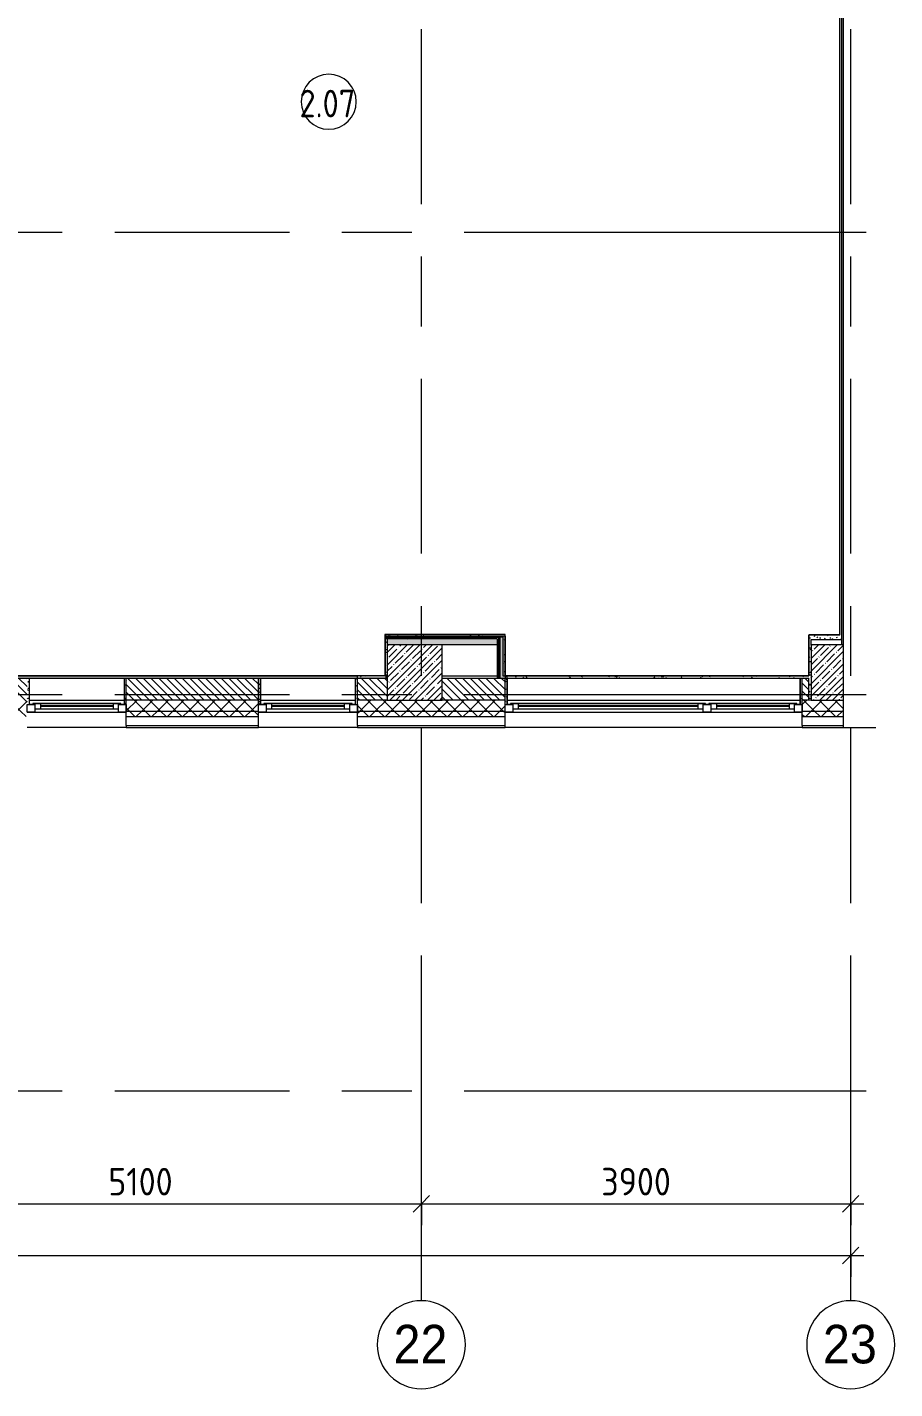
# Model space of a CAD drawing. Header units: millimetres. Extents: x 35363 to 232034, y -8553 to 29000.
# Drawn here: x 77080 to 84960, y -2706 to 9662 of the extents above; entities that cross this region are included whole.
import ezdxf

# ---------------------------------------------------------------- set-up
doc = ezdxf.new("R2010")
doc.units = ezdxf.units.MM
doc.linetypes.add('Осевая', pattern=[3175, 635, -476.25, 1587.5, -476.25])
for name, color, linetype, lineweight in [('A-ANNO-DIMS', 7, 'Continuous', 9), ('A-ANNO-DIMS-100', 7, 'Continuous', 9), ('A-AREA-IDEN', 7, 'Continuous', 9), ('A-DETL-GENF', 7, 'Continuous', 9), ('A-GLAZ', 7, 'Continuous', 9), ('A-GLAZ-1', 7, 'Continuous', 13), ('A-WALL', 7, 'Continuous', 9), ('I-WALL', 7, 'Continuous', 9), ('S-COLS', 7, 'Continuous', 9), ('Оси', 7, 'Continuous', 9), ('Оси-1', 7, 'Continuous', 20), ('Оси-2', 7, 'Осевая', 9)]:
    doc.layers.add(name, color=color, linetype=linetype, lineweight=lineweight)
doc.layers.add('A-WALL-1', color=7, linetype='Continuous', lineweight=9, true_color=0x3c3c3c)
doc.layers.add('A-WALL-FNSH-1', color=7, linetype='Continuous', lineweight=9, true_color=0x3c3c3c)
doc.styles.add('Arial', font='arial.ttf', dxfattribs={"width": 0.9, "height": 350})
doc.styles.add('GOST Common_1', font='GOST_Common.ttf', dxfattribs={"width": 0.9, "height": 250})
doc.styles.add('ISOCPEUR', font='isocpeur.ttf', dxfattribs={"width": 0.9, "height": 250})
doc.dimstyles.new('ISO-2_5_0_9К_БОЛЬШОЙ', dxfattribs={"dimscale": 304.8, "dimtxt": 248.995294, "dimasz": 0.492126, "dimexe": 0.393701, "dimexo": 0.984252, "dimgap": 0, "dimtad": 1, "dimdec": 0, "dimrnd": 10, "dimzin": 0, "dimdsep": 46, "dimtxsty": 'ISOCPEUR', "dimblk1": 'OBLIQUE', "dimblk2": 'OBLIQUE', "dimsah": 1, "dimcen": 0.09, "dimdle": 0.393701, "dimazin": 0, "dimtfac": 1, "dimtdec": 4, "dimtix": 1, "dimtmove": 0, "dimatfit": 3, "dimfxl": 1, "dimtvp": 1, "dimtolj": 1, "dimtzin": 0, "dimarcsym": 2})
pattern_1 = [(45, (0, 0), (-70.71068, 70.71068), []), (135, (0, 0), (-70.71068, -70.71068), [])]
pattern_2 = [(135, (0, 0), (-35.35534, -35.35534), [])]
pattern_3 = [(0, (0, 0), (121.92, 30.48), [10.058, -81.382, 10.058, -81.382, -487.68]), (0, (0, 0), (121.92, 30.48), [-182.88, 10.058, -172.822, 10.058, -81.382, -213.36]), (0, (0, 0), (121.92, 30.48), [-457.2, 10.058, -50.902, 10.058, -142.342]), (120, (45.72, 15.24), (-87.356454, 90.345817), [10.058, -81.382, 10.058, -81.382, -487.68]), (120, (45.72, 15.24), (-87.356454, 90.345817), [-182.88, 10.058, -172.822, 10.058, -81.382, -213.36]), (120, (45.72, 15.24), (-87.356454, 90.345817), [-457.2, 10.058, -50.902, 10.058, -142.342]), (240, (60.96, 76.2), (-34.563546, -120.825817), [10.058, -81.382, 10.058, -81.382, -487.68]), (240, (60.96, 76.2), (-34.563546, -120.825817), [-182.88, 10.058, -172.822, 10.058, -81.382, -213.36]), (240, (60.96, 76.2), (-34.563546, -120.825817), [-457.2, 10.058, -50.902, 10.058, -142.342])]
pattern_4 = [(45, (0, 0), (-106.06602, 106.06602), []), (135, (0, 0), (-106.06602, -106.06602), [])]

# ---------------------------------------------------------------- blocks, each defined once
blk = doc.blocks.new('BSC_Колонна _Прямоугольная - 500х500-V12-План заполнения и маркировки дверных проемов 2 этажа в осях 12-23')
at = {"layer": 'S-COLS'}
h = blk.add_hatch(dxfattribs=at)
h.set_pattern_fill('FP_13', color=256, style=0, pattern_type=2)
h.set_pattern_definition([(45, (-80600, -3800), (-57.02463, 57.02463), []), (45, (-80542.975, -3800), (-57.02463, 57.02463), [100.806, -20.161, 3.353, -16.808])])
h.paths.add_polyline_path([(-250, -250), (250, -250), (250, 250), (-250, 250)])
for p, q in [((250, 250), (-250, 250)), ((-250, 250), (-250, -250)), ((250, -250), (250, 250)), ((-250, -250), (250, -250))]:
    blk.add_line(p, q, dxfattribs=at)
blk = doc.blocks.new('120_Окно_СКБ_2Ст - 120_Окно_СКБ_2Ст 2700х2500 _мал створка слева_-22808065-План заполнения и маркировки дверных проемов 2 этажа в осях 12-23')
at = {"layer": 'A-GLAZ'}
for p, q in [((1350, -5), (-1350, -5)), ((-1330, -75), (-1300, -75)), ((-1230, -55), (-570, -55)), ((-570, -65), (-1230, -65)), ((-500, -75), (-470, -75)), ((-400, -55), (1230, -55)), ((1230, -65), (-400, -65)), ((1300, -75), (1330, -75))]:
    blk.add_line(p, q, dxfattribs=at)
at = {"layer": 'A-GLAZ-1'}
for p, q in [((-1350, -75), (-1350, -5)), ((-1350, -5), (-1280, -5)), ((-1280, -75), (-1350, -75)), ((-1280, -75), (-1300, -75)), ((-1300, -75), (-1300, -85)), ((-1300, -85), (-500, -85)), ((-500, -85), (-1300, -85)), ((-1280, -5), (-1280, -75)), ((-520, -35), (-1280, -35)), ((-1280, -35), (-1280, -75)), ((-1230, -85), (-1230, -35)), ((-570, -85), (-570, -35)), ((-520, -75), (-520, -5)), ((-520, -5), (-450, -5)), ((-520, -75), (-520, -35)), ((-450, -75), (-520, -75)), ((-500, -75), (-520, -75)), ((-500, -85), (-500, -75)), ((-450, -75), (-470, -75)), ((-470, -75), (-470, -85)), ((-470, -85), (1300, -85)), ((1300, -85), (-470, -85)), ((-450, -5), (-450, -75)), ((1280, -35), (-450, -35)), ((-450, -35), (-450, -75)), ((-400, -85), (-400, -35)), ((1230, -85), (1230, -35)), ((1280, -75), (1280, -5)), ((1280, -5), (1350, -5)), ((1280, -75), (1280, -35)), ((1350, -75), (1280, -75)), ((1300, -75), (1280, -75)), ((1300, -85), (1300, -75)), ((1350, -5), (1350, -75))]:
    blk.add_line(p, q, dxfattribs=at)
blk = doc.blocks.new('120_Окно_СКБ_1Ст - 120_Окно_СКБ_1Ст 900х2500_h_-19906150-План заполнения и маркировки дверных проемов 2 этажа в осях 12-23')
at = {"layer": 'A-GLAZ'}
for p, q in [((450, -5), (-450, -5)), ((-430, -75), (-400, -75)), ((-330, -55), (330, -55)), ((330, -65), (-330, -65)), ((400, -75), (430, -75))]:
    blk.add_line(p, q, dxfattribs=at)
at = {"layer": 'A-GLAZ-1'}
for p, q in [((-450, -75), (-450, -5)), ((-450, -5), (-380, -5)), ((-380, -75), (-450, -75)), ((-380, -75), (-400, -75)), ((-400, -75), (-400, -85)), ((-400, -85), (400, -85)), ((400, -85), (-400, -85)), ((-380, -5), (-380, -75)), ((380, -35), (-380, -35)), ((-380, -35), (-380, -75)), ((-330, -85), (-330, -35)), ((330, -85), (330, -35)), ((380, -75), (380, -5)), ((380, -5), (450, -5)), ((380, -75), (380, -35)), ((450, -75), (380, -75)), ((400, -75), (380, -75)), ((400, -85), (400, -75)), ((450, -5), (450, -75))]:
    blk.add_line(p, q, dxfattribs=at)
blk = doc.blocks.new('BSC_Колонна _Прямоугольная - 500х500-V44-План заполнения и маркировки дверных проемов 2 этажа в осях 12-23')
at = {"layer": 'S-COLS'}
h = blk.add_hatch(dxfattribs=at)
h.set_pattern_fill('FP_57', color=256, style=0, pattern_type=2)
h.set_pattern_definition([(45, (-84450, -3800), (-57.02463, 57.02463), []), (45, (-84392.975, -3800), (-57.02463, 57.02463), [100.806, -20.161, 3.353, -16.808])])
h.paths.add_polyline_path([(-250, -250), (41, -250), (41, 250), (-250, 250)])
for p, q in [((41, 250), (-250, 250)), ((-250, 250), (-250, -250)), ((-250, -250), (41, -250))]:
    blk.add_line(p, q, dxfattribs=at)
blk = doc.blocks.new('DET_L_Линия разрыва - М100-V52-План заполнения и маркировки дверных проемов 2 этажа в осях 12-23')
at = {"layer": 'A-DETL-GENF'}
blk.add_line((11740, 0), (0, 0), dxfattribs=at)
blk = doc.blocks.new('Ось сетки - D8-29747960-План заполнения и маркировки дверных проемов 2 этажа в осях 12-23')
at = {"layer": 'Оси-1'}
for start, end in [(360, 180), (180, 360)]:
    blk.add_arc((0, 0), 4, start, end, dxfattribs=at)
blk = doc.blocks.new('DIMBLOCK30-План заполнения и маркировки дверных проемов 2 этажа в осях 12-23')
at = {"layer": 'A-ANNO-DIMS-100'}
for p, q in [((75560, -1220), (75560, -907)), ((80660, -1220), (80660, -907)), ((75560, -1027), (80660, -1027)), ((75560, -1027), (75560, -1220)), ((80660, -1027), (80660, -1220))]:
    blk.add_line(p, q, dxfattribs=at)
at = {"layer": 'A-ANNO-DIMS-100', "lineweight": 20}
for p, q in [((75560, -1027), (75635, -952)), ((80660, -1027), (80735, -952)), ((75560, -1027), (75485, -1102)), ((80660, -1027), (80585, -1102))]:
    blk.add_line(p, q, dxfattribs=at)
at = {"layer": 'A-ANNO-DIMS-100', "color": 0, "insert": (77816, -700), "char_height": 250, "width": 706.76, "attachment_point": 1, "line_spacing_factor": 1.149209, "style": 'ISOCPEUR'}
blk.add_mtext('5100', dxfattribs=at)
blk = doc.blocks.new('_Oblique')
at = {"color": 0, "linetype": 'ByBlock', "lineweight": -2}
blk.add_line((-0.5, -0.5), (0.5, 0.5), dxfattribs=at)
blk = doc.blocks.new('DIMBLOCK31-План заполнения и маркировки дверных проемов 2 этажа в осях 12-23')
at = {"layer": 'A-ANNO-DIMS-100'}
for p, q in [((80660, -1220), (80660, -907)), ((84560, -1220), (84560, -907)), ((80660, -1027), (84680, -1027)), ((80660, -1027), (80660, -1220)), ((84560, -1027), (84560, -1220))]:
    blk.add_line(p, q, dxfattribs=at)
at = {"layer": 'A-ANNO-DIMS-100', "lineweight": 20}
for p, q in [((80660, -1027), (80735, -952)), ((84560, -1027), (84635, -952)), ((80660, -1027), (80585, -1102)), ((84560, -1027), (84485, -1102))]:
    blk.add_line(p, q, dxfattribs=at)
at = {"layer": 'A-ANNO-DIMS-100', "color": 0, "insert": (82294, -700), "char_height": 250, "width": 758.48, "attachment_point": 1, "line_spacing_factor": 1.149209, "style": 'ISOCPEUR'}
blk.add_mtext('3900', dxfattribs=at)
blk = doc.blocks.new('Марка_Помещения - Номер-25198446-План заполнения и маркировки дверных проемов 2 этажа в осях 12-23')
at = {"layer": 'A-AREA-IDEN'}
for start, end in [(360, 180), (180, 360)]:
    blk.add_arc((0, 0), 2.5, start, end, dxfattribs=at)
blk = doc.blocks.new('DIMBLOCK49-План заполнения и маркировки дверных проемов 2 этажа в осях 12-23')
at = {"layer": 'A-ANNO-DIMS-100'}
for p, q in [((38310, -1689), (38310, -1375)), ((84560, -1689), (84560, -1375)), ((38190, -1495), (84680, -1495)), ((38310, -1495), (38310, -1689)), ((84560, -1495), (84560, -1689))]:
    blk.add_line(p, q, dxfattribs=at)
at = {"layer": 'A-ANNO-DIMS-100', "lineweight": 20}
for p, q in [((38310, -1495), (38385, -1420)), ((84560, -1495), (84635, -1420)), ((38310, -1495), (38235, -1570)), ((84560, -1495), (84485, -1570))]:
    blk.add_line(p, q, dxfattribs=at)
at = {"layer": 'A-ANNO-DIMS-100', "color": 0, "insert": (61028, -1168), "char_height": 250, "width": 976.83, "attachment_point": 1, "line_spacing_factor": 1.149209, "style": 'ISOCPEUR'}
blk.add_mtext('46250', dxfattribs=at)

msp = doc.modelspace()

# ---------------------------------------------------------------- hatches: boundary and pattern name
at = {"layer": 'A-WALL'}
h = msp.add_hatch(dxfattribs=at)
h.set_pattern_fill('FP_20', color=256, style=0, pattern_type=2)
h.set_pattern_definition(pattern_2)
h.paths.add_polyline_path([(80080, 3550), (80350, 3550), (80350, 3750), (80080, 3750)])
h.paths.add_polyline_path([(77080, 3550), (77080, 3750), (75980, 3750), (75980, 3550), (76068, 3550)])
h.paths.add_polyline_path([(77980, 3550), (79180, 3550), (79180, 3750), (77980, 3750)])
h = msp.add_hatch(dxfattribs=at)
h.set_pattern_fill('FP_20', color=256, style=0, pattern_type=2)
h.set_pattern_definition(pattern_2)
h.paths.add_polyline_path([(84180, 3550), (84180, 3750), (84120, 3750), (84120, 3550)])
h.paths.add_polyline_path([(81420, 3550), (81420, 3750), (80850, 3750), (80850, 3550)])
h = msp.add_hatch(dxfattribs=at)
h.set_pattern_fill('FP_21', color=256, style=0, pattern_type=2)
h.set_pattern_definition(pattern_1)
h.paths.add_polyline_path([(84490.7, 3450), (84490.7, 3550), (84120, 3550), (84120, 3450), (84200, 3450)])
h.paths.add_polyline_path([(81420, 3450), (81420, 3550), (80080, 3550), (80080, 3450), (80427.6, 3450)])
h.paths.add_polyline_path([(77080, 3450), (77080, 3550), (75700, 3550), (75700, 3450), (76068, 3450)])
h.paths.add_polyline_path([(79180, 3450), (79180, 3550), (77980, 3550), (77980, 3450), (78974.4, 3450)])
h = msp.add_hatch(dxfattribs=at)
h.set_pattern_fill('FP_21', color=256, style=0, pattern_type=2)
h.set_pattern_definition(pattern_1)
h.paths.add_polyline_path([(84490.7, 3400), (84490.7, 3450), (84120, 3450), (84120, 3400)])
h.paths.add_polyline_path([(81420, 3400), (81420, 3450), (80080, 3450), (80080, 3400), (80427.6, 3400)])
h.paths.add_polyline_path([(76068, 3400), (77080, 3400), (77080, 3450), (75700, 3450), (75700, 3400)])
h.paths.add_polyline_path([(79180, 3400), (79180, 3450), (77980, 3450), (77980, 3400), (78974.4, 3400)])
at = {"layer": 'I-WALL'}
h = msp.add_hatch(dxfattribs=at)
h.set_pattern_fill('FP_17', color=256, style=0, pattern_type=2)
h.set_pattern_definition([(45, (0, 0), (-57.02463, 57.02463), []), (45, (57.025, 0), (-57.02463, 57.02463), [100.806, -20.161, 3.353, -16.808])])
h.paths.add_polyline_path([(84490.7, 4050), (84490.7, 10900), (84480, 10900), (84480, 4050)])
h.paths.add_polyline_path([(84490.7, 11550), (84490.7, 15040.9), (84480, 15046.2), (84480, 11550)])
h = msp.add_hatch(dxfattribs=at)
h.set_pattern_fill('FP_58', color=256, style=0, pattern_type=2)
h.set_pattern_definition(pattern_3)
h.paths.add_polyline_path([(84460, 4140), (84480, 4140), (84480, 10900), (84460, 10900), (84460, 4141)])
h = msp.add_hatch(dxfattribs=at)
h.set_pattern_fill('FP_58', color=256, style=0, pattern_type=2)
h.set_pattern_definition(pattern_3)
h.paths.add_polyline_path([(80330, 3780), (80350, 3780), (80350, 4105), (80330, 4105), (80330, 4050)])
h.paths.add_polyline_path([(80330, 4130), (80350, 4130), (80350, 4145), (80330, 4145)])
h = msp.add_hatch(dxfattribs=at)
h.set_pattern_fill('FP_59', color=256, style=0, pattern_type=2)
h.set_pattern_definition(pattern_4)
h.paths.add_polyline_path([(80350, 4117.5), (81375, 4117.5), (81375, 4130), (80330, 4130), (80330, 4117.5)])
h = msp.add_hatch(dxfattribs=at)
h.set_pattern_fill('FP_59', color=256, style=0, pattern_type=2)
h.set_pattern_definition(pattern_4)
h.paths.add_polyline_path([(81350, 4105), (81362.5, 4105), (81362.5, 4117.5), (80330, 4117.5), (80330, 4105), (80427.6, 4105)])
h = msp.add_hatch(dxfattribs=at)
h.set_pattern_fill('FP_58', color=256, style=0, pattern_type=2)
h.set_pattern_definition(pattern_3)
h.paths.add_polyline_path([(80350, 4125), (81420, 4125), (81420, 4145), (80350, 4145), (80350, 4130)])
for points in [[(81350, 4055), (81350, 4105), (80350, 4105), (80350, 4055), (80427.6, 4055)], [(81425, 3750), (81425, 4130), (81375, 4130), (81375, 3750)]]:
    msp.add_hatch(color=256, dxfattribs=at).paths.add_polyline_path(points)
h = msp.add_hatch(dxfattribs=at)
h.set_pattern_fill('FP_59', color=256, style=0, pattern_type=2)
h.set_pattern_definition(pattern_4)
h.paths.add_polyline_path([(81350, 3750), (81362.5, 3750), (81362.5, 4105), (81350, 4105), (81350, 4055)])
h = msp.add_hatch(dxfattribs=at)
h.set_pattern_fill('FP_59', color=256, style=0, pattern_type=2)
h.set_pattern_definition(pattern_4)
h.paths.add_polyline_path([(81375, 3750), (81375, 4117.5), (81362.5, 4117.5), (81362.5, 3750)])
h = msp.add_hatch(dxfattribs=at)
h.set_pattern_fill('FP_58', color=256, style=0, pattern_type=2)
h.set_pattern_definition(pattern_3)
h.paths.add_polyline_path([(81400, 3770), (81420, 3770), (81420, 4125), (81400, 4125)])
h = msp.add_hatch(dxfattribs=at)
h.set_pattern_fill('FP_58', color=256, style=0, pattern_type=2)
h.set_pattern_definition(pattern_3)
h.paths.add_polyline_path([(84200, 3550), (84200, 4140), (84180, 4140), (84180, 3550)])
h = msp.add_hatch(dxfattribs=at)
h.set_pattern_fill('FP_58', color=256, style=0, pattern_type=2)
h.set_pattern_definition(pattern_3)
h.paths.add_polyline_path([(84480, 4100), (84480, 4140), (84200, 4140), (84200, 4100)])
h = msp.add_hatch(dxfattribs=at)
h.set_pattern_fill('FP_58', color=256, style=0, pattern_type=2)
h.set_pattern_definition(pattern_3)
h.paths.add_polyline_path([(76254.4, 3750), (80340, 3750), (80340, 3770), (76254.4, 3770)])
h = msp.add_hatch(dxfattribs=at)
h.set_pattern_fill('FP_58', color=256, style=0, pattern_type=2)
h.set_pattern_definition(pattern_3)
h.paths.add_polyline_path([(77080, 3510), (77100, 3510), (77100, 3750), (77080, 3750)])
h = msp.add_hatch(dxfattribs=at)
h.set_pattern_fill('FP_58', color=256, style=0, pattern_type=2)
h.set_pattern_definition(pattern_3)
h.paths.add_polyline_path([(77960, 3510), (77980, 3510), (77980, 3750), (77960, 3750)])
h = msp.add_hatch(dxfattribs=at)
h.set_pattern_fill('FP_58', color=256, style=0, pattern_type=2)
h.set_pattern_definition(pattern_3)
h.paths.add_polyline_path([(79180, 3510), (79200, 3510), (79200, 3750), (79180, 3750), (79180, 3528.5)])
h = msp.add_hatch(dxfattribs=at)
h.set_pattern_fill('FP_58', color=256, style=0, pattern_type=2)
h.set_pattern_definition(pattern_3)
h.paths.add_polyline_path([(80060, 3510), (80080, 3510), (80080, 3750), (80060, 3750), (80060, 3528.5)])
h = msp.add_hatch(dxfattribs=at)
h.set_pattern_fill('FP_58', color=256, style=0, pattern_type=2)
h.set_pattern_definition(pattern_3)
h.paths.add_polyline_path([(80350, 3750), (80350, 3770), (80080, 3770), (80080, 3750)])
h = msp.add_hatch(dxfattribs=at)
h.set_pattern_fill('FP_58', color=256, style=0, pattern_type=2)
h.set_pattern_definition(pattern_3)
h.paths.add_polyline_path([(81420, 3510), (81440, 3510), (81440, 3750), (81420, 3750), (81420, 3528.5)])
h = msp.add_hatch(dxfattribs=at)
h.set_pattern_fill('FP_58', color=256, style=0, pattern_type=2)
h.set_pattern_definition(pattern_3)
h.paths.add_polyline_path([(83333.9, 3750), (84180, 3750), (84180, 3770), (81425, 3770), (81425, 3750), (81880.7, 3750)])
h = msp.add_hatch(dxfattribs=at)
h.set_pattern_fill('FP_58', color=256, style=0, pattern_type=2)
h.set_pattern_definition(pattern_3)
h.paths.add_polyline_path([(84100, 3510), (84120, 3510), (84120, 3750), (84100, 3750)])

# ---------------------------------------------------------------- linework, layer by layer
at = {"layer": 'A-WALL'}
for p, q in [((84480, 4050), (84480, 10900)), ((84460, 4140), (84460, 10880)), ((81362.5, 4117.5), (80330, 4117.5)), ((81350, 4105), (80330, 4105)), ((80350, 4105), (80350, 4050)), ((81362.5, 3750), (81362.5, 4117.5)), ((81375, 3750), (81375, 4130)), ((84180, 3550), (84180, 3750)), ((77100, 3550), (77960, 3550)), ((79180, 3550), (77980, 3550)), ((79200, 3550), (80060, 3550)), ((80350, 3550), (80080, 3550)), ((81440, 3550), (84100, 3550)), ((77980, 3450), (79180, 3450)), ((77980, 3400), (79180, 3400)), ((80080, 3450), (81420, 3450)), ((80080, 3400), (81420, 3400)), ((84120, 3450), (84490.7, 3450)), ((84120, 3400), (84490.7, 3400)), ((77980, 3300), (77080, 3300)), ((77980, 3320), (79180, 3320)), ((80080, 3300), (79180, 3300)), ((80080, 3320), (81420, 3320)), ((84120, 3300), (81420, 3300)), ((84120, 3320), (84490.7, 3320))]:
    msp.add_line(p, q, dxfattribs=at)
at = {"layer": 'A-WALL-1'}
for p, q in [((80330, 4145), (80330, 3780)), ((81420, 4145), (80330, 4145)), ((81425, 4130), (80330, 4130)), ((80350, 4125), (81400, 4125)), ((81350, 4105), (81350, 3750)), ((81400, 4125), (81400, 3770)), ((81420, 3770), (81420, 4145)), ((81425, 3750), (81425, 4130)), ((84460, 4140), (84180, 4140)), ((84200, 4050), (84200, 4100)), ((84200, 4100), (84480, 4100)), ((80350, 4055), (81350, 4055)), ((75980, 3750), (80350, 3750)), ((77100, 3510), (77100, 3750)), ((77960, 3750), (77960, 3510)), ((77980, 3320), (77980, 3750)), ((79180, 3320), (79180, 3750)), ((79200, 3510), (79200, 3750)), ((80060, 3750), (80060, 3510)), ((80080, 3320), (80080, 3770)), ((80350, 3770), (80080, 3770)), ((80330, 3780), (80350, 3780)), ((80340, 3750), (80340, 3770)), ((80850, 3750), (84180, 3750)), ((81400, 3770), (81420, 3770)), ((81420, 3320), (81420, 3750)), ((81440, 3510), (81440, 3750)), ((84100, 3750), (84100, 3510)), ((84120, 3320), (84120, 3750)), ((84180, 3771), (84180, 3770)), ((77080, 3510), (77100, 3510)), ((77960, 3510), (77980, 3510)), ((79180, 3510), (79200, 3510)), ((80060, 3510), (80080, 3510)), ((81420, 3550), (80850, 3550)), ((81420, 3510), (81440, 3510)), ((84100, 3510), (84120, 3510)), ((84200, 3550), (84120, 3550))]:
    msp.add_line(p, q, dxfattribs=at)
at = {"layer": 'A-WALL-FNSH-1'}
for p, q in [((84459, 10879), (84459, 4141)), ((80329, 4146), (80329, 3771)), ((81421, 4146), (80329, 4146)), ((81421, 3771), (81421, 4146)), ((84179, 4141), (84179, 3771)), ((84459, 4141), (84179, 4141)), ((84180, 3771), (84180, 4140)), ((80330, 4070.5), (80329, 4070.5)), ((80329, 3771), (76274.4, 3771)), ((76274.4, 3770), (80080, 3770)), ((77101, 3510), (77101, 3750)), ((77959, 3750), (77959, 3510)), ((79201, 3510), (79201, 3750)), ((80059, 3750), (80059, 3510)), ((80329, 3780), (80330, 3780)), ((80330, 3771), (80330, 3780)), ((80340, 3771), (80330, 3771)), ((80340, 3770), (80340, 3771)), ((81420, 3770), (84180, 3770)), ((84179, 3771), (81421, 3771)), ((81441, 3510), (81441, 3750)), ((84099, 3750), (84099, 3510)), ((77100, 3510), (77101, 3510)), ((77959, 3510), (77960, 3510)), ((79200, 3510), (79201, 3510)), ((80059, 3510), (80060, 3510)), ((81440, 3510), (81441, 3510)), ((84099, 3510), (84100, 3510)), ((77980, 3320), (77980, 3300)), ((77980, 3300), (79180, 3300)), ((79180, 3300), (79180, 3320)), ((80080, 3320), (80080, 3300)), ((80080, 3300), (81420, 3300)), ((81420, 3300), (81420, 3320)), ((84120, 3320), (84120, 3300)), ((84120, 3300), (84787.1, 3300))]:
    msp.add_line(p, q, dxfattribs=at)
at = {"layer": 'I-WALL'}
msp.add_line((80850, 3770), (81350, 3770), dxfattribs=at)
at = {"layer": 'Оси'}
for p, q in [((82200, 7800), (84700, 7800)), ((82200, 3600), (84700, 3600)), ((80660, -1906.3), (80660, 593.7)), ((84560, -1906.3), (84560, 593.7)), ((82200, 0), (84700, 0))]:
    msp.add_line(p, q, dxfattribs=at)
at = {"layer": 'Оси-2'}
for p, q in [((80660, 593.7), (80660, 24890.1)), ((84560, 593.7), (84560, 19415.1)), ((38663.4, 7800), (82200, 7800)), ((38663.4, 3600), (82200, 3600)), ((38663.4, 0), (82200, 0))]:
    msp.add_line(p, q, dxfattribs=at)

# ---------------------------------------------------------------- block references
at = {"layer": 'A-AREA-IDEN', "xscale": 99.99999999999993, "yscale": 99.99999999999993, "zscale": 99.99999999999993}
msp.add_blockref('Марка_Помещения - Номер-25198446-План заполнения и маркировки дверных проемов 2 этажа в осях 12-23', (79818.5, 8984.8), dxfattribs=at)
at = {"layer": 'A-DETL-GENF', "rotation": 90.00000000000031}
msp.add_blockref('DET_L_Линия разрыва - М100-V52-План заполнения и маркировки дверных проемов 2 этажа в осях 12-23', (84490.7, 3301.1), dxfattribs=at)
at = {"layer": 'A-GLAZ', "rotation": 180}
for name, p in [('120_Окно_СКБ_1Ст - 120_Окно_СКБ_1Ст 900х2500_h_-19906150-План заполнения и маркировки дверных проемов 2 этажа в осях 12-23', (77530, 3435)), ('120_Окно_СКБ_1Ст - 120_Окно_СКБ_1Ст 900х2500_h_-19906150-План заполнения и маркировки дверных проемов 2 этажа в осях 12-23', (79630, 3435)), ('120_Окно_СКБ_2Ст - 120_Окно_СКБ_2Ст 2700х2500 _мал створка слева_-22808065-План заполнения и маркировки дверных проемов 2 этажа в осях 12-23', (82770, 3435))]:
    msp.add_blockref(name, p, dxfattribs=at)
at = {"layer": 'S-COLS'}
for name, p in [('BSC_Колонна _Прямоугольная - 500х500-V12-План заполнения и маркировки дверных проемов 2 этажа в осях 12-23', (80600, 3800)), ('BSC_Колонна _Прямоугольная - 500х500-V44-План заполнения и маркировки дверных проемов 2 этажа в осях 12-23', (84450, 3800))]:
    msp.add_blockref(name, p, dxfattribs=at)
at = {"layer": 'Оси-1', "xscale": 99.99999999999993, "yscale": 99.99999999999993, "zscale": 99.99999999999993}
for p in [(80660, -2306.3), (84560, -2306.3)]:
    msp.add_blockref('Ось сетки - D8-29747960-План заполнения и маркировки дверных проемов 2 этажа в осях 12-23', p, dxfattribs=at)

# ---------------------------------------------------------------- texts
at = {"layer": 'A-AREA-IDEN', "insert": (79552.8, 9093.3), "char_height": 250, "width": 663.797, "attachment_point": 1, "style": 'GOST Common_1'}
msp.add_mtext('2.07', dxfattribs=at)
at = {"layer": 'Оси', "char_height": 350, "width": 606.076, "attachment_point": 1, "style": 'Arial'}
for s, insert in [('22', (80407.4, -2125.6)), ('23', (84307.4, -2125.6))]:
    msp.add_mtext(s, dxfattribs=dict(at, insert=insert))

# ---------------------------------------------------------------- dimensions: what is measured, and where the dimension line sits
at = {"layer": 'A-ANNO-DIMS'}
for base, p1, p2, override, picture, middle in [((80660, -1026.5), (75560, -920.5), (80660, -920.5), {"dimpost": '<>', "dimfxl": 5100}, 'DIMBLOCK30-План заполнения и маркировки дверных проемов 2 этажа в осях 12-23', (78110, -901.5)), ((84560, -1026.5), (80660, -920.5), (84560, -920.5), {"dimpost": '<>', "dimfxl": 3900}, 'DIMBLOCK31-План заполнения и маркировки дверных проемов 2 этажа в осях 12-23', (82610, -901.5)), ((84560, -1494.9), (38310, -1388.9), (84560, -1388.9), {"dimpost": '<>', "dimfxl": 46250}, 'DIMBLOCK49-План заполнения и маркировки дверных проемов 2 этажа в осях 12-23', (61435, -1369.9))]:
    dim = msp.add_linear_dim(base=base, p1=p1, p2=p2, dimstyle='ISO-2_5_0_9К_БОЛЬШОЙ', override=override, dxfattribs=at)
    dim.commit()
    dim.dimension.update_dxf_attribs({"geometry": picture, "text_midpoint": middle})

doc.saveas('drawing.dxf')
